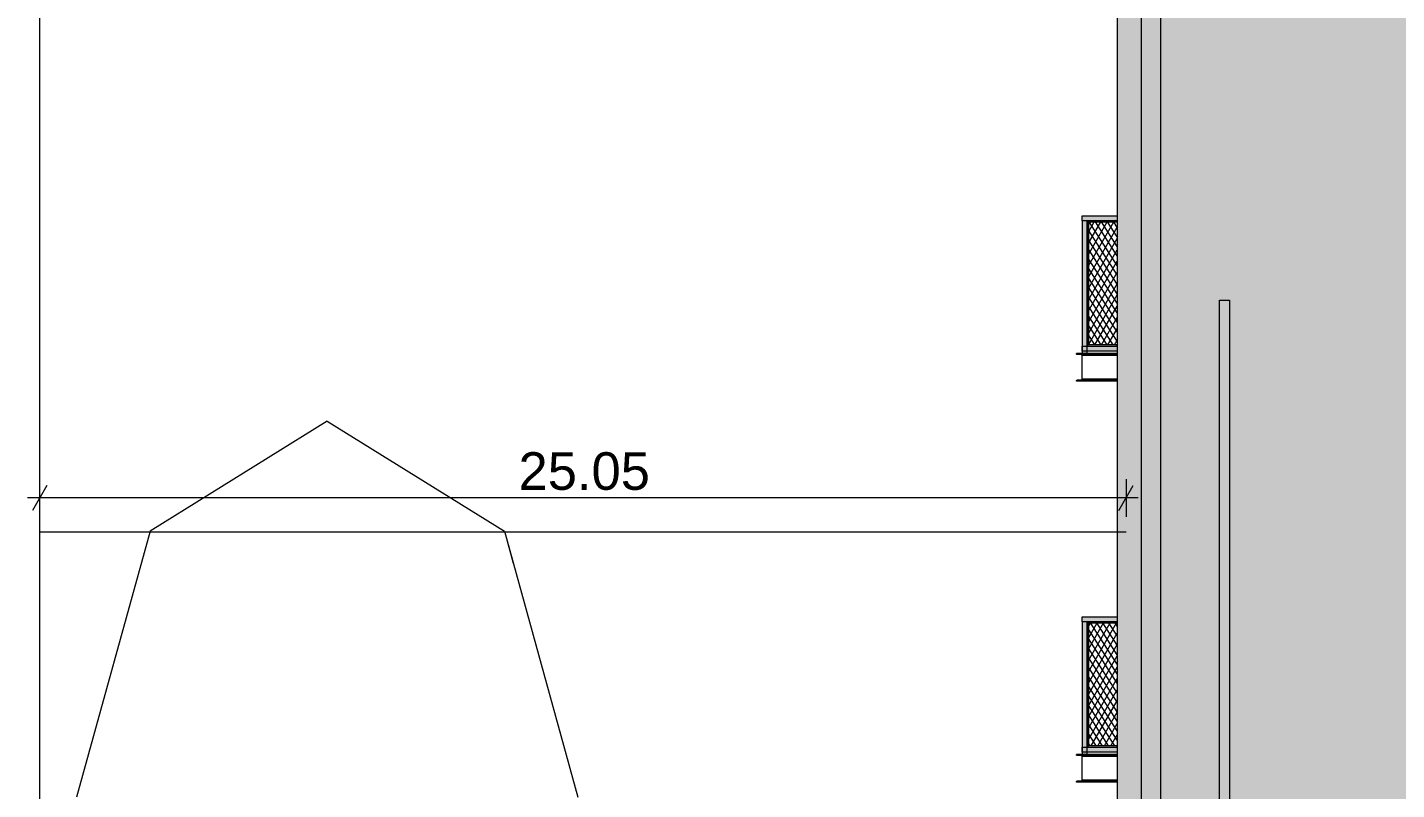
# Model space of a CAD drawing. Header units: millimetres. Extents: x 475616349 to 476941521, y 4620115302 to 4621446928.
# Drawn here: x 476652692 to 476663618, y 4620478901 to 4620484984 of the extents above; entities that cross this region are included whole.
import ezdxf

# ---------------------------------------------------------------- set-up
doc = ezdxf.new("R2010")
doc.units = ezdxf.units.MM
doc.header["$MEASUREMENT"] = 0
for name, color, linetype, lineweight in [('0_Pen_No__250_Pen_No__255', 255, 'Continuous', 0), ('0_Pen_No__250_Pen_No__7', 7, 'Continuous', 0), ('New_2D Drafting - General_Pen_No__30_Pen_No__9_Pen_No__9_Pen_No__255', 255, 'Continuous', 0), ('New_2D Drafting - General_Pen_No__30_Pen_No__9_Pen_No__9_Pen_No__7', 7, 'Continuous', 0), ('New_2D Drafting - General_Pen_No__4', 7, 'Continuous', 0), ('New_2D Drafting - General_Pen_No__7', 7, 'Continuous', 0), ('New_Interior - Furniture _Pen_No__7', 7, 'Continuous', 0), ('New_Structural - Bearing_Pen_No__1', 1, 'Continuous', 0), ('Structural - Bearing_Pen_No__7', 7, 'Continuous', 0), ('zoma_Pen_No__1', 1, 'Continuous', 0)]:
    doc.layers.add(name, color=color, linetype=linetype, lineweight=lineweight)
doc.layers.add('New_2D Drafting - General_Pen_No__30_Pen_No__9_Pen_No__9_Pen_No__254', color=7, linetype='Continuous', lineweight=0, true_color=0xcccccc)
doc.layers.add('zoma', color=7, linetype='Continuous')
doc.styles.add('GENERATED_STYLE_2', font='arial.ttf')
doc.linetypes.add('Break', pattern='A,0,[1,бѓЎбѓђбѓ®бѓљбѓ\x98бѓ\x98 #13 nika1.Shx,S=15.679026,R=0,X=0,Y=0],-1975.557214,0', length=1975.557214)
doc.dimstyles.new('GENERATED_STYLE__4', dxfattribs={"dimtxt": 300, "dimasz": 152, "dimexe": 0.18, "dimexo": 3, "dimgap": 0.09, "dimtad": 1, "dimtih": 1, "dimtoh": 1, "dimlfac": 0.001, "dimzin": 0, "dimdsep": 46, "dimtxsty": 'GENERATED_STYLE_2', "dimblk": 'ARROWHEAD_2', "dimblk1": 'ARROWHEAD_2', "dimblk2": 'ARROWHEAD_2', "dimcen": 0.09, "dimclrd": 1, "dimclre": 1, "dimclrt": 1, "dimadec": 0, "dimazin": 0, "dimtfac": 1, "dimtdec": 4, "dimtmove": 0, "dimatfit": 3, "dimfxl": 1, "dimtolj": 1, "dimtzin": 0, "dimarcsym": 0})
pattern_1 = [(60, (476577134.07, 4620325125.74), (-38.971143, 22.5), []), (122.833095, (476577134.07, 4620325125.74), (36.80608, 18.75), [])]

# ---------------------------------------------------------------- blocks, each defined once
blk = doc.blocks.new('*D198', base_point=(476577134, 4620325126))
at = {"layer": 'zoma_Pen_No__1', "color": 1, "linetype": 'Continuous', "lineweight": 0, "transparency": 16777216}
for p, q in [((476652847, 4620481329), (476652732, 4620481129)), ((476652789, 4620481379), (476652789, 4620481079)), ((476661401, 4620481129), (476661516, 4620481329)), ((476661459, 4620481379), (476661459, 4620481079)), ((476652789, 4620481229), (476652692, 4620481229)), ((476661459, 4620481229), (476652789, 4620481229)), ((476661556, 4620481229), (476661459, 4620481229))]:
    blk.add_line(p, q, dxfattribs=at)
at = {"layer": 'zoma_Pen_No__1', "color": 1, "lineweight": 0, "transparency": 16777216, "insert": (476656611, 4620481289), "char_height": 300, "attachment_point": 7, "style": 'GENERATED_STYLE_2'}
blk.add_mtext('\\A1;{\\pql;\\fArial CYR|b0|i0|c204|p34;25.05}', dxfattribs=at)
blk = doc.blocks.new('ARROWHEAD_2')
at = {"color": 0, "linetype": 'Continuous', "lineweight": 0}
for p, q in [((0, 0), (-1, 0)), ((-0.378, -0.655), (0.378, 0.655))]:
    blk.add_line(p, q, dxfattribs=at)

msp = doc.modelspace()

# ---------------------------------------------------------------- hatches: boundary and pattern name
at = {"layer": '0_Pen_No__250_Pen_No__255', "linetype": 'Continuous', "lineweight": 0, "true_color": 0x3f3f3f}
msp.add_hatch(color=250, dxfattribs=at).paths.add_polyline_path([(476662203.581, 4620472744.63), (476662203.846, 4620482806.061), (476662283.845, 4620482806.061), (476662283.845, 4620482703.661), (476662283.85, 4620472744.63)])
at = {"layer": 'New_2D Drafting - General_Pen_No__30_Pen_No__9_Pen_No__9_Pen_No__254', "linetype": 'Continuous', "lineweight": 0, "true_color": 0xcccccc}
h = msp.add_hatch(dxfattribs=at)
h.set_pattern_fill('BRICK___RUNNING_BOND', color=254, style=0, pattern_type=2)
h.set_pattern_definition([(180, (476668558.68, 4620481050.07), (0, 66.64), []), (90, (476668558.68, 4620481050.07), (244.8, 0), [66.64, -66.64]), (90, (476668436.28, 4620481116.7), (244.8, 0), [66.64, -66.64])])
h.paths.add_polyline_path([(476661388.326, 4620485580.856), (476661388.319, 4620475470.855), (476661458.723, 4620475470.855), (476661458.723, 4620472841.511), (476661463.277, 4620472840.855), (476679158.384, 4620472840.855), (476679228.383, 4620472840.855), (476679228.383, 4620476040.844), (476679228.383, 4620486040.451), (476661388.326, 4620486040.447)])
h.paths.add_polyline_path([(476670258.087, 4620478540.855), (476671858.52, 4620478540.855), (476671858.52, 4620476940.855), (476670258.087, 4620476940.855)], flags=0)
h.paths.add_polyline_path([(476670258.52, 4620483340.854), (476671858.52, 4620483340.854), (476671858.52, 4620484940.854), (476670258.52, 4620484940.854)], flags=0)
h.paths.add_polyline_path([(476671858.953, 4620480140.855), (476670258.52, 4620480140.855), (476670258.52, 4620481740.855), (476671858.953, 4620481740.855)], flags=0)
h.paths.add_polyline_path([(476671858.52, 4620473740.854), (476671858.52, 4620475340.855), (476670258.52, 4620475340.855), (476670258.52, 4620473740.854)], flags=0)
at = {"layer": 'New_2D Drafting - General_Pen_No__30_Pen_No__9_Pen_No__9_Pen_No__255', "linetype": 'Continuous', "lineweight": 0}
for points in [[(476661733.678, 4620472801.888), (476661583.678, 4620472823.504), (476661583.678, 4620485340.881), (476661733.678, 4620485340.881)], [(476661108.68, 4620483480.856), (476661388.346, 4620483480.856), (476661388.346, 4620483440.856), (476661108.68, 4620483440.856)], [(476661108.68, 4620482380.855), (476661148.686, 4620482380.855), (476661148.686, 4620483440.856), (476661108.68, 4620483440.856)], [(476661158.686, 4620482450.855), (476661148.686, 4620482440.855), (476661148.686, 4620483440.856), (476661158.686, 4620483430.856)], [(476661158.686, 4620483430.856), (476661388.346, 4620483430.856), (476661388.346, 4620483440.856), (476661148.686, 4620483440.856)], [(476661108.68, 4620482440.855), (476661388.346, 4620482440.855), (476661388.346, 4620482400.855), (476661108.68, 4620482400.855)], [(476661148.317, 4620482440.855), (476661388.346, 4620482440.855), (476661388.346, 4620482450.855), (476661158.317, 4620482450.855)], [(476661108.68, 4620480280.856), (476661388.346, 4620480280.856), (476661388.346, 4620480240.856), (476661108.68, 4620480240.856)], [(476661108.68, 4620479180.855), (476661148.686, 4620479180.855), (476661148.686, 4620480240.856), (476661108.68, 4620480240.856)], [(476661158.686, 4620479250.855), (476661148.686, 4620479240.855), (476661148.686, 4620480240.856), (476661158.686, 4620480230.856)], [(476661158.686, 4620480230.856), (476661388.346, 4620480230.856), (476661388.346, 4620480240.856), (476661148.686, 4620480240.856)], [(476661108.68, 4620479240.855), (476661388.346, 4620479240.855), (476661388.346, 4620479200.855), (476661108.68, 4620479200.855)], [(476661148.317, 4620479240.855), (476661388.346, 4620479240.855), (476661388.346, 4620479250.855), (476661158.317, 4620479250.855)]]:
    msp.add_hatch(color=255, dxfattribs=at).paths.add_polyline_path(points)
at = {"layer": 'New_2D Drafting - General_Pen_No__7', "linetype": 'Continuous', "lineweight": 0}
h = msp.add_hatch(dxfattribs=at)
h.set_pattern_fill('BATT_INSULATION', style=0, pattern_type=2)
h.set_pattern_definition(pattern_1)
h.paths.add_polyline_path([(476661388.346, 4620482450.855), (476661158.686, 4620482450.855), (476661158.686, 4620483430.856), (476661388.346, 4620483430.856)])
h = msp.add_hatch(dxfattribs=at)
h.set_pattern_fill('BATT_INSULATION', style=0, pattern_type=2)
h.set_pattern_definition(pattern_1)
h.paths.add_polyline_path([(476661388.346, 4620479250.855), (476661158.686, 4620479250.855), (476661158.686, 4620480230.856), (476661388.346, 4620480230.856)])

# ---------------------------------------------------------------- linework, layer by layer
at = {"layer": '0_Pen_No__250_Pen_No__7', "color": 7, "linetype": 'Continuous', "lineweight": 0, "flags": 128}
msp.add_lwpolyline([(476662203.581, 4620472744.63), (476662203.846, 4620482806.061), (476662283.845, 4620482806.061), (476662283.845, 4620482703.661), (476662283.85, 4620472744.63)], close=True, dxfattribs=at)
at = {"layer": 'New_2D Drafting - General_Pen_No__30_Pen_No__9_Pen_No__9_Pen_No__7', "color": 7, "linetype": 'Continuous', "lineweight": 0, "flags": 128}
for points in [[(476661388.326, 4620485580.856), (476661388.319, 4620475470.855), (476661458.723, 4620475470.855), (476661458.723, 4620472841.511), (476661463.277, 4620472840.855), (476679158.384, 4620472840.855), (476679228.383, 4620472840.855), (476679228.383, 4620476040.844), (476679228.383, 4620486040.451), (476661388.326, 4620486040.447)], [(476661733.678, 4620472801.888), (476661583.678, 4620472823.504), (476661583.678, 4620485340.881), (476661733.678, 4620485340.881)], [(476661108.68, 4620483480.856), (476661388.346, 4620483480.856), (476661388.346, 4620483440.856), (476661108.68, 4620483440.856)], [(476661108.68, 4620482380.855), (476661148.686, 4620482380.855), (476661148.686, 4620483440.856), (476661108.68, 4620483440.856)], [(476661158.686, 4620482450.855), (476661148.686, 4620482440.855), (476661148.686, 4620483440.856), (476661158.686, 4620483430.856)], [(476661158.686, 4620483430.856), (476661388.346, 4620483430.856), (476661388.346, 4620483440.856), (476661148.686, 4620483440.856)], [(476661108.68, 4620482440.855), (476661388.346, 4620482440.855), (476661388.346, 4620482400.855), (476661108.68, 4620482400.855)], [(476661148.317, 4620482440.855), (476661388.346, 4620482440.855), (476661388.346, 4620482450.855), (476661158.317, 4620482450.855)], [(476661108.68, 4620480280.856), (476661388.346, 4620480280.856), (476661388.346, 4620480240.856), (476661108.68, 4620480240.856)], [(476661108.68, 4620479180.855), (476661148.686, 4620479180.855), (476661148.686, 4620480240.856), (476661108.68, 4620480240.856)], [(476661158.686, 4620479250.855), (476661148.686, 4620479240.855), (476661148.686, 4620480240.856), (476661158.686, 4620480230.856)], [(476661158.686, 4620480230.856), (476661388.346, 4620480230.856), (476661388.346, 4620480240.856), (476661148.686, 4620480240.856)], [(476661108.68, 4620479240.855), (476661388.346, 4620479240.855), (476661388.346, 4620479200.855), (476661108.68, 4620479200.855)], [(476661148.317, 4620479240.855), (476661388.346, 4620479240.855), (476661388.346, 4620479250.855), (476661158.317, 4620479250.855)]]:
    msp.add_lwpolyline(points, close=True, dxfattribs=at)
at = {"layer": 'New_2D Drafting - General_Pen_No__4', "color": 7, "linetype": 'Continuous', "lineweight": 0, "flags": 128}
for points in [[(476661388.346, 4620482450.855), (476661158.686, 4620482450.855), (476661158.686, 4620483430.856), (476661388.346, 4620483430.856)], [(476661388.346, 4620479250.855), (476661158.686, 4620479250.855), (476661158.686, 4620480230.856), (476661388.346, 4620480230.856)]]:
    msp.add_lwpolyline(points, close=True, dxfattribs=at)
at = {"layer": 'New_Interior - Furniture _Pen_No__7', "color": 7, "linetype": 'Continuous', "lineweight": 0}
for p, q in [((476655084.442, 4620481840.855), (476653670.228, 4620480962.175)), ((476655084.442, 4620481840.855), (476656498.655, 4620480962.175)), ((476653670.228, 4620480962.175), (476653084.442, 4620478840.855)), ((476656498.655, 4620480962.175), (476656568.585, 4620480708.938)), ((476656498.655, 4620480962.175), (476657084.442, 4620478840.855))]:
    msp.add_line(p, q, dxfattribs=at)
at = {"layer": 'New_Structural - Bearing_Pen_No__1', "color": 1, "linetype": 'Continuous', "lineweight": 0}
msp.add_line((476652789.387, 4620493871.479), (476652789.387, 4620467140.153), dxfattribs=at)
at = {"layer": 'New_Structural - Bearing_Pen_No__1', "color": 1, "linetype": 'Break', "lineweight": 0}
msp.add_line((476661458.661, 4620480956.421), (476652789.387, 4620480956.421), dxfattribs=at)
at = {"layer": 'Structural - Bearing_Pen_No__7', "color": 7, "linetype": 'Continuous', "lineweight": 0}
for p, q in [((476661062.354, 4620482378.367), (476661062.354, 4620482380.862)), ((476661388.373, 4620482380.862), (476661062.354, 4620482380.862)), ((476661062.753, 4620482376.836), (476661062.354, 4620482378.367)), ((476661388.374, 4620482378.367), (476661062.354, 4620482378.367)), ((476661063.891, 4620482375.539), (476661062.753, 4620482376.836)), ((476661065.594, 4620482374.672), (476661063.891, 4620482375.539)), ((476661066.816, 4620482374.412), (476661065.594, 4620482374.672)), ((476661104.217, 4620482370.422), (476661066.816, 4620482374.412)), ((476661388.374, 4620482374.412), (476661066.816, 4620482374.412)), ((476661105.439, 4620482370.163), (476661104.217, 4620482370.422)), ((476661388.374, 4620482370.422), (476661104.217, 4620482370.422)), ((476661107.142, 4620482369.296), (476661105.439, 4620482370.163)), ((476661108.28, 4620482367.998), (476661107.142, 4620482369.296)), ((476661108.68, 4620482366.467), (476661108.28, 4620482367.998)), ((476661108.68, 4620482175.257), (476661108.68, 4620482366.467)), ((476661388.374, 4620482366.467), (476661108.68, 4620482366.467)), ((476661104.217, 4620482171.302), (476661105.439, 4620482171.562)), ((476661105.439, 4620482171.562), (476661107.142, 4620482172.429)), ((476661107.142, 4620482172.429), (476661108.28, 4620482173.726)), ((476661108.28, 4620482173.726), (476661108.68, 4620482175.257)), ((476661388.379, 4620482175.257), (476661108.68, 4620482175.257)), ((476661062.354, 4620482163.357), (476661062.753, 4620482164.888)), ((476661062.354, 4620482160.862), (476661062.354, 4620482163.357)), ((476661388.379, 4620482163.357), (476661062.354, 4620482163.357)), ((476661388.379, 4620482160.862), (476661062.354, 4620482160.862)), ((476661062.753, 4620482164.888), (476661063.891, 4620482166.186)), ((476661063.891, 4620482166.186), (476661065.594, 4620482167.053)), ((476661065.594, 4620482167.053), (476661066.816, 4620482167.312)), ((476661066.816, 4620482167.312), (476661104.217, 4620482171.302)), ((476661388.379, 4620482167.312), (476661066.816, 4620482167.312)), ((476661388.379, 4620482171.302), (476661104.217, 4620482171.302)), ((476661062.354, 4620479178.367), (476661062.354, 4620479180.862)), ((476661388.373, 4620479180.862), (476661062.354, 4620479180.862)), ((476661062.753, 4620479176.836), (476661062.354, 4620479178.367)), ((476661388.374, 4620479178.367), (476661062.354, 4620479178.367)), ((476661063.891, 4620479175.539), (476661062.753, 4620479176.836)), ((476661065.594, 4620479174.672), (476661063.891, 4620479175.539)), ((476661066.816, 4620479174.412), (476661065.594, 4620479174.672)), ((476661104.217, 4620479170.422), (476661066.816, 4620479174.412)), ((476661388.374, 4620479174.412), (476661066.816, 4620479174.412)), ((476661105.439, 4620479170.163), (476661104.217, 4620479170.422)), ((476661388.374, 4620479170.422), (476661104.217, 4620479170.422)), ((476661107.142, 4620479169.296), (476661105.439, 4620479170.163)), ((476661108.28, 4620479167.998), (476661107.142, 4620479169.296)), ((476661108.68, 4620479166.467), (476661108.28, 4620479167.998)), ((476661108.68, 4620478975.257), (476661108.68, 4620479166.467)), ((476661388.374, 4620479166.467), (476661108.68, 4620479166.467)), ((476661062.354, 4620478963.357), (476661062.753, 4620478964.888)), ((476661062.354, 4620478960.862), (476661062.354, 4620478963.357)), ((476661388.379, 4620478963.357), (476661062.354, 4620478963.357)), ((476661388.379, 4620478960.862), (476661062.354, 4620478960.862)), ((476661062.753, 4620478964.888), (476661063.891, 4620478966.186)), ((476661063.891, 4620478966.186), (476661065.594, 4620478967.053)), ((476661065.594, 4620478967.053), (476661066.816, 4620478967.312)), ((476661066.816, 4620478967.312), (476661104.217, 4620478971.302)), ((476661388.379, 4620478967.312), (476661066.816, 4620478967.312)), ((476661104.217, 4620478971.302), (476661105.439, 4620478971.562)), ((476661388.379, 4620478971.302), (476661104.217, 4620478971.302)), ((476661105.439, 4620478971.562), (476661107.142, 4620478972.429)), ((476661107.142, 4620478972.429), (476661108.28, 4620478973.726)), ((476661108.28, 4620478973.726), (476661108.68, 4620478975.257)), ((476661388.379, 4620478975.257), (476661108.68, 4620478975.257))]:
    msp.add_line(p, q, dxfattribs=at)

# ---------------------------------------------------------------- dimensions: what is measured, and where the dimension line sits
at = {"layer": 'zoma', "color": 1, "linetype": 'Continuous', "lineweight": 0}
dim = msp.add_linear_dim(base=(476652789.387, 4620481228.628), p1=(476661458.661, 4620481505.37), p2=(476652789.387, 4620481228.628), angle=180, text='25.05', dimstyle='GENERATED_STYLE__4', dxfattribs=at)
dim.commit()
dim.dimension.update_dxf_attribs({"geometry": '*D198', "text_midpoint": (476657115.111, 4620481438.628), "dimtype": 160})

doc.saveas('drawing.dxf')
